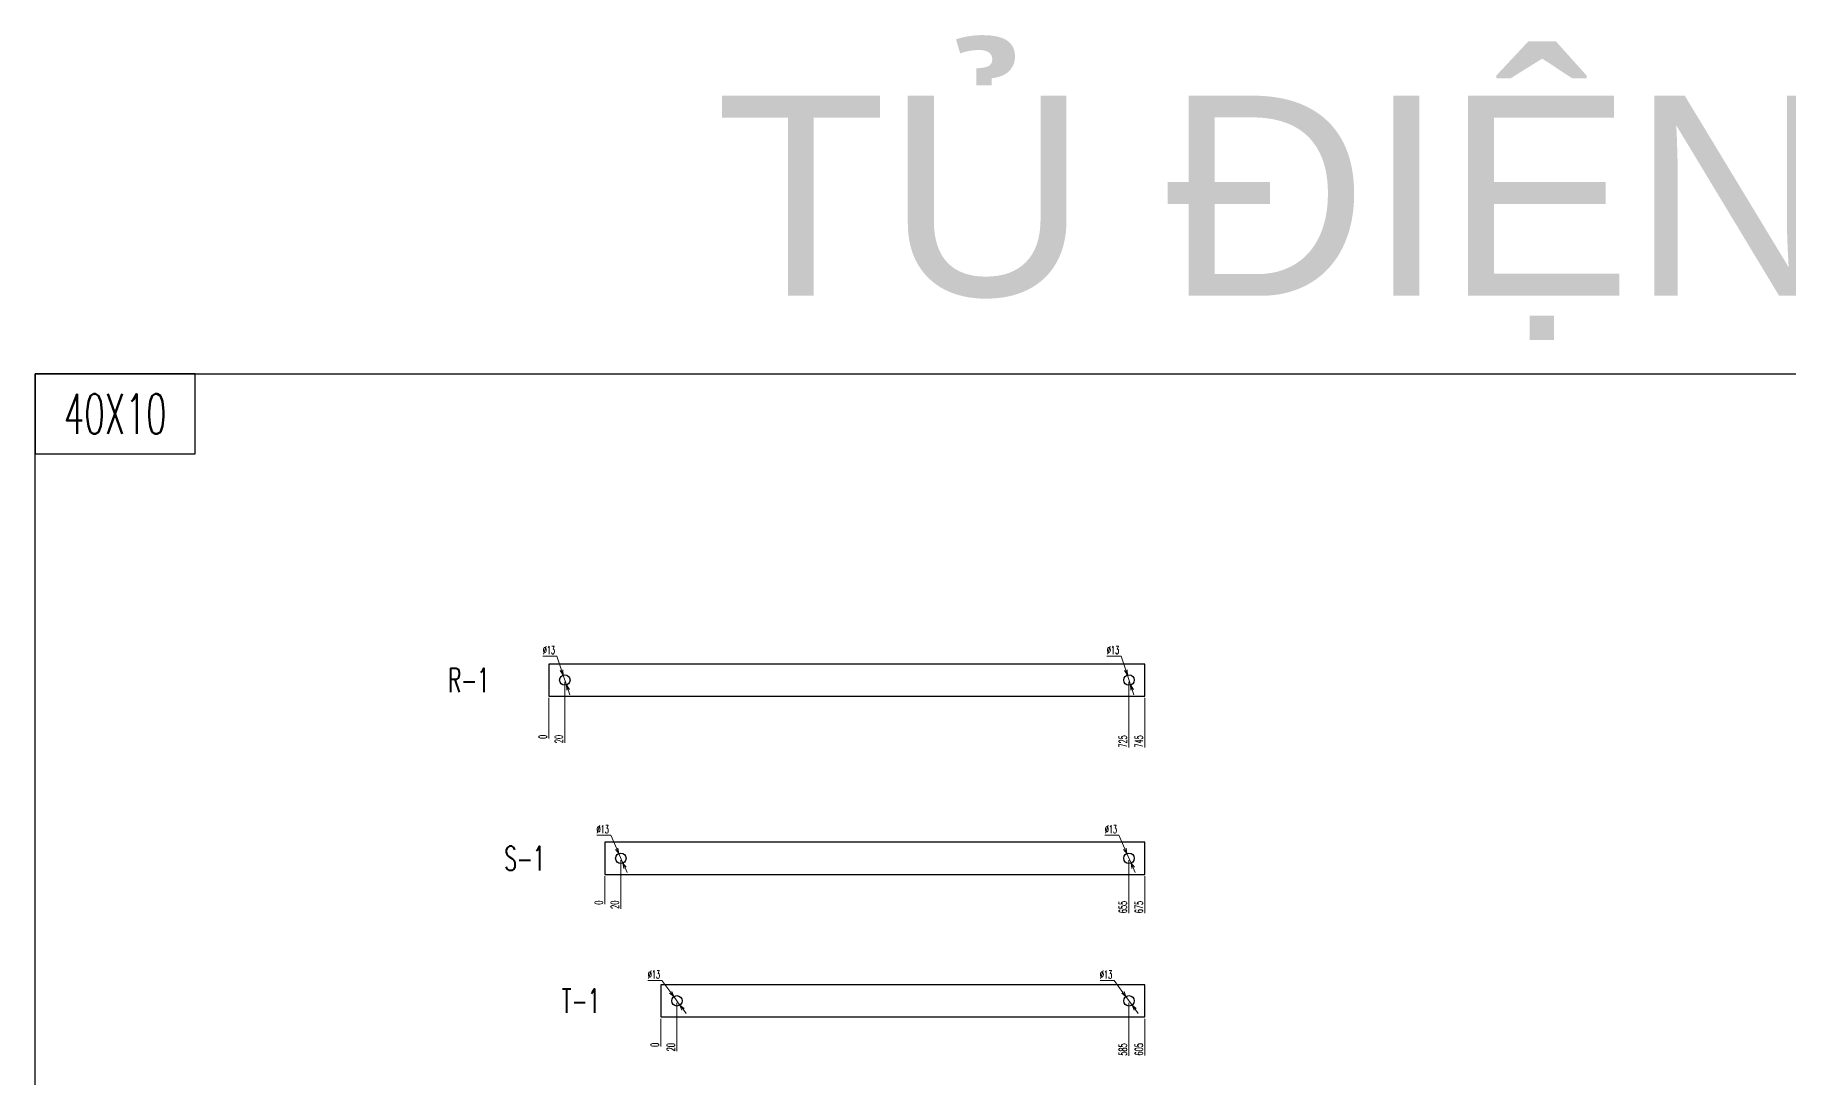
# Model space of a CAD drawing. Header units: millimetres. Extents: x 173893 to 258446, y -176540 to -123824.
# Drawn here: x 191169 to 193361, y -125127 to -123824 of the extents above; entities that cross this region are included whole.
import ezdxf
from ezdxf.enums import TextEntityAlignment as Align

# ---------------------------------------------------------------- set-up
doc = ezdxf.new("R2010")
doc.units = ezdxf.units.MM
doc.header["$LTSCALE"] = 3
doc.layers.add('@.DM. NÉT CHÍNH', color=7, linetype='Continuous')
doc.layers.add('@.VISIBLE', color=7, linetype='Continuous')
doc.styles.add('Ann_w01', font='romans.shx', dxfattribs={"width": 0.6, "bigfont": 'chineset.shx'})
doc.styles.add('Arial', font='arial.ttf')
doc.dimstyles.new('Dim 01_SC05', dxfattribs={"dimscale": 5, "dimtxt": 2, "dimasz": 1.3, "dimexe": 0.5, "dimexo": 0.5, "dimgap": 0.5, "dimtad": 1, "dimtoh": 1, "dimdec": 1, "dimzin": 12, "dimdsep": 46, "dimtxsty": 'Ann_w01', "dimblk": 'OPEN30', "dimcen": 1.5, "dimclrd": 6, "dimclre": 6, "dimclrt": 3, "dimadec": 1, "dimazin": 3, "dimtm": 1e-09, "dimtfac": 1, "dimtdec": 1, "dimtmove": 0, "dimatfit": 3, "dimldrblk": 'OPEN30', "dimfxl": 1, "dimtolj": 1, "dimlwd": 20, "dimlwe": 20, "dimarcsym": 0})

# ---------------------------------------------------------------- blocks, each defined once
blk = doc.blocks.new('*D3471')
at = {"layer": '@.DM. NÉT CHÍNH', "color": 6, "linetype": 'Continuous', "lineweight": 20, "transparency": 16777216}
blk.add_line((191811.4, -124652.1), (191811.4, -124702.6), dxfattribs=at)
at = {"layer": 'Defpoints', "color": 0, "linetype": 'Continuous', "transparency": 16777216}
for p in [(191811.4, -124629.6), (191811.4, -124649.6), (191811.4, -124696.1)]:
    blk.add_point(p, dxfattribs=at)
at = {"layer": '@.DM. NÉT CHÍNH', "color": 3, "linetype": 'Continuous', "transparency": 16777216, "insert": (191803.9, -124700.6), "char_height": 10, "attachment_point": 5, "rotation": 90, "style": 'Ann_w01'}
blk.add_mtext('\\A1;0', dxfattribs=at)
blk = doc.blocks.new('_Open30')
at = {"color": 0, "linetype": 'ByBlock', "lineweight": -2}
for p, q in [((-1, 0.27), (0, 0)), ((0, 0), (-1, -0.27)), ((0, 0), (-1, 0))]:
    blk.add_line(p, q, dxfattribs=at)
blk = doc.blocks.new('*D3472')
at = {"layer": '@.DM. NÉT CHÍNH', "color": 6, "linetype": 'Continuous', "lineweight": 20, "transparency": 16777216}
blk.add_line((191831.4, -124632.1), (191831.4, -124708.3), dxfattribs=at)
at = {"layer": 'Defpoints', "color": 0, "linetype": 'Continuous', "transparency": 16777216}
for p in [(191811.4, -124629.6), (191831.4, -124629.6), (191831.4, -124696.1)]:
    blk.add_point(p, dxfattribs=at)
at = {"layer": '@.DM. NÉT CHÍNH', "color": 3, "linetype": 'Continuous', "transparency": 16777216, "insert": (191823.9, -124703.4), "char_height": 10, "attachment_point": 5, "rotation": 90, "style": 'Ann_w01'}
blk.add_mtext('\\A1;20', dxfattribs=at)
blk = doc.blocks.new('*D3473')
at = {"layer": '@.DM. NÉT CHÍNH', "color": 6, "linetype": 'Continuous', "lineweight": 20, "transparency": 16777216}
blk.add_line((192536.4, -124632.1), (192536.4, -124714), dxfattribs=at)
at = {"layer": 'Defpoints', "color": 0, "linetype": 'Continuous', "transparency": 16777216}
for p in [(191811.4, -124629.6), (192536.4, -124629.6), (192536.4, -124696.1)]:
    blk.add_point(p, dxfattribs=at)
at = {"layer": '@.DM. NÉT CHÍNH', "color": 3, "linetype": 'Continuous', "transparency": 16777216, "insert": (192528.9, -124706.3), "char_height": 10, "attachment_point": 5, "rotation": 90, "style": 'Ann_w01'}
blk.add_mtext('\\A1;725', dxfattribs=at)
blk = doc.blocks.new('*D3474')
at = {"layer": '@.DM. NÉT CHÍNH', "color": 6, "linetype": 'Continuous', "lineweight": 20, "transparency": 16777216}
blk.add_line((192556.4, -124652.1), (192556.4, -124714), dxfattribs=at)
at = {"layer": 'Defpoints', "color": 0, "linetype": 'Continuous', "transparency": 16777216}
for p in [(191811.4, -124629.6), (192556.4, -124649.6), (192556.4, -124696.1)]:
    blk.add_point(p, dxfattribs=at)
at = {"layer": '@.DM. NÉT CHÍNH', "color": 3, "linetype": 'Continuous', "transparency": 16777216, "insert": (192548.9, -124706.3), "char_height": 10, "attachment_point": 5, "rotation": 90, "style": 'Ann_w01'}
blk.add_mtext('\\A1;745', dxfattribs=at)
blk = doc.blocks.new('*D3475')
at = {"layer": '@.DM. NÉT CHÍNH', "color": 6, "linetype": 'Continuous', "lineweight": 20, "transparency": 16777216}
for p, q in [((191803.9, -124599.7), (191821.6, -124599.7)), ((191821.6, -124599.7), (191827.3, -124617.3)), ((191833.5, -124635.8), (191829.4, -124623.5)), ((191835.5, -124642), (191837.5, -124648.2))]:
    blk.add_line(p, q, dxfattribs=at)
at = {"layer": 'Defpoints', "color": 0, "linetype": 'Continuous', "transparency": 16777216}
for p in [(191829.4, -124623.5), (191833.5, -124635.8)]:
    blk.add_point(p, dxfattribs=at)
at = {"layer": '@.DM. NÉT CHÍNH', "color": 6, "linetype": 'Continuous', "lineweight": 20, "transparency": 16777216, "xscale": 6.5, "yscale": 6.5, "zscale": 6.5}
for p, rotation in [((191829.4, -124623.5), 288.2545538417433), ((191833.5, -124635.8), 108.2545538417433)]:
    blk.add_blockref('_Open30', p, dxfattribs=dict(at, rotation=rotation))
at = {"layer": '@.DM. NÉT CHÍNH', "color": 3, "linetype": 'Continuous', "transparency": 16777216, "insert": (191811.5, -124592.2), "char_height": 10, "attachment_point": 5, "style": 'Ann_w01'}
blk.add_mtext('\\A1;∅13', dxfattribs=at)
blk = doc.blocks.new('*D3476')
at = {"layer": '@.DM. NÉT CHÍNH', "color": 6, "linetype": 'Continuous', "lineweight": 20, "transparency": 16777216}
for p, q in [((192508.9, -124599.7), (192526.6, -124599.7)), ((192526.6, -124599.7), (192532.3, -124617.3)), ((192538.5, -124635.8), (192534.4, -124623.5)), ((192540.5, -124642), (192542.5, -124648.2))]:
    blk.add_line(p, q, dxfattribs=at)
at = {"layer": 'Defpoints', "color": 0, "linetype": 'Continuous', "transparency": 16777216}
for p in [(192534.4, -124623.5), (192538.5, -124635.8)]:
    blk.add_point(p, dxfattribs=at)
at = {"layer": '@.DM. NÉT CHÍNH', "color": 6, "linetype": 'Continuous', "lineweight": 20, "transparency": 16777216, "xscale": 6.5, "yscale": 6.5, "zscale": 6.5}
for p, rotation in [((192534.4, -124623.5), 288.2545538423109), ((192538.5, -124635.8), 108.2545538423109)]:
    blk.add_blockref('_Open30', p, dxfattribs=dict(at, rotation=rotation))
at = {"layer": '@.DM. NÉT CHÍNH', "color": 3, "linetype": 'Continuous', "transparency": 16777216, "insert": (192516.5, -124592.2), "char_height": 10, "attachment_point": 5, "style": 'Ann_w01'}
blk.add_mtext('\\A1;∅13', dxfattribs=at)
blk = doc.blocks.new('*D3477')
at = {"layer": '@.DM. NÉT CHÍNH', "color": 6, "linetype": 'Continuous', "lineweight": 20, "transparency": 16777216}
blk.add_line((191881.4, -124874.8), (191881.4, -124909.6), dxfattribs=at)
at = {"layer": 'Defpoints', "color": 0, "linetype": 'Continuous', "transparency": 16777216}
for p in [(191881.4, -124852.3), (191881.4, -124872.3), (191881.4, -124903.1)]:
    blk.add_point(p, dxfattribs=at)
at = {"layer": '@.DM. NÉT CHÍNH', "color": 3, "linetype": 'Continuous', "transparency": 16777216, "insert": (191873.9, -124907.6), "char_height": 10, "attachment_point": 5, "rotation": 90, "style": 'Ann_w01'}
blk.add_mtext('\\A1;0', dxfattribs=at)
blk = doc.blocks.new('*D3478')
at = {"layer": '@.DM. NÉT CHÍNH', "color": 6, "linetype": 'Continuous', "lineweight": 20, "transparency": 16777216}
blk.add_line((191901.4, -124854.8), (191901.4, -124915.3), dxfattribs=at)
at = {"layer": 'Defpoints', "color": 0, "linetype": 'Continuous', "transparency": 16777216}
for p in [(191881.4, -124852.3), (191901.4, -124852.3), (191901.4, -124903.1)]:
    blk.add_point(p, dxfattribs=at)
at = {"layer": '@.DM. NÉT CHÍNH', "color": 3, "linetype": 'Continuous', "transparency": 16777216, "insert": (191893.9, -124910.4), "char_height": 10, "attachment_point": 5, "rotation": 90, "style": 'Ann_w01'}
blk.add_mtext('\\A1;20', dxfattribs=at)
blk = doc.blocks.new('*D3479')
at = {"layer": '@.DM. NÉT CHÍNH', "color": 6, "linetype": 'Continuous', "lineweight": 20, "transparency": 16777216}
blk.add_line((192536.4, -124854.8), (192536.4, -124920.7), dxfattribs=at)
at = {"layer": 'Defpoints', "color": 0, "linetype": 'Continuous', "transparency": 16777216}
for p in [(191881.4, -124852.3), (192536.4, -124852.3), (192536.4, -124903.1)]:
    blk.add_point(p, dxfattribs=at)
at = {"layer": '@.DM. NÉT CHÍNH', "color": 3, "linetype": 'Continuous', "transparency": 16777216, "insert": (192528.9, -124913.2), "char_height": 10, "attachment_point": 5, "rotation": 90, "style": 'Ann_w01'}
blk.add_mtext('\\A1;655', dxfattribs=at)
blk = doc.blocks.new('*D3480')
at = {"layer": '@.DM. NÉT CHÍNH', "color": 6, "linetype": 'Continuous', "lineweight": 20, "transparency": 16777216}
blk.add_line((192556.4, -124874.8), (192556.4, -124920.7), dxfattribs=at)
at = {"layer": 'Defpoints', "color": 0, "linetype": 'Continuous', "transparency": 16777216}
for p in [(191881.4, -124852.3), (192556.4, -124872.3), (192556.4, -124903.1)]:
    blk.add_point(p, dxfattribs=at)
at = {"layer": '@.DM. NÉT CHÍNH', "color": 3, "linetype": 'Continuous', "transparency": 16777216, "insert": (192548.9, -124913.2), "char_height": 10, "attachment_point": 5, "rotation": 90, "style": 'Ann_w01'}
blk.add_mtext('\\A1;675', dxfattribs=at)
blk = doc.blocks.new('*D3481')
at = {"layer": '@.DM. NÉT CHÍNH', "color": 6, "linetype": 'Continuous', "lineweight": 20, "transparency": 16777216}
for p, q in [((191871.2, -124823.5), (191888.8, -124823.5)), ((191888.8, -124823.5), (191896.2, -124840.4)), ((191904, -124858.3), (191898.8, -124846.4)), ((191906.6, -124864.3), (191909.2, -124870.2))]:
    blk.add_line(p, q, dxfattribs=at)
at = {"layer": 'Defpoints', "color": 0, "linetype": 'Continuous', "transparency": 16777216}
for p in [(191898.8, -124846.4), (191904, -124858.3)]:
    blk.add_point(p, dxfattribs=at)
at = {"layer": '@.DM. NÉT CHÍNH', "color": 6, "linetype": 'Continuous', "lineweight": 20, "transparency": 16777216, "xscale": 6.5, "yscale": 6.5, "zscale": 6.5}
for p, rotation in [((191898.8, -124846.4), 293.5692369230331), ((191904, -124858.3), 113.5692369230331)]:
    blk.add_blockref('_Open30', p, dxfattribs=dict(at, rotation=rotation))
at = {"layer": '@.DM. NÉT CHÍNH', "color": 3, "linetype": 'Continuous', "transparency": 16777216, "insert": (191878.8, -124816), "char_height": 10, "attachment_point": 5, "style": 'Ann_w01'}
blk.add_mtext('\\A1;∅13', dxfattribs=at)
blk = doc.blocks.new('*D3482')
at = {"layer": '@.DM. NÉT CHÍNH', "color": 6, "linetype": 'Continuous', "lineweight": 20, "transparency": 16777216}
for p, q in [((192506.2, -124823.5), (192523.8, -124823.5)), ((192523.8, -124823.5), (192531.2, -124840.4)), ((192539, -124858.3), (192533.8, -124846.4)), ((192541.6, -124864.3), (192544.2, -124870.2))]:
    blk.add_line(p, q, dxfattribs=at)
at = {"layer": 'Defpoints', "color": 0, "linetype": 'Continuous', "transparency": 16777216}
for p in [(192533.8, -124846.4), (192539, -124858.3)]:
    blk.add_point(p, dxfattribs=at)
at = {"layer": '@.DM. NÉT CHÍNH', "color": 6, "linetype": 'Continuous', "lineweight": 20, "transparency": 16777216, "xscale": 6.5, "yscale": 6.5, "zscale": 6.5}
for p, rotation in [((192533.8, -124846.4), 293.5692369232532), ((192539, -124858.3), 113.5692369232532)]:
    blk.add_blockref('_Open30', p, dxfattribs=dict(at, rotation=rotation))
at = {"layer": '@.DM. NÉT CHÍNH', "color": 3, "linetype": 'Continuous', "transparency": 16777216, "insert": (192513.8, -124816), "char_height": 10, "attachment_point": 5, "style": 'Ann_w01'}
blk.add_mtext('\\A1;∅13', dxfattribs=at)
blk = doc.blocks.new('*D3483')
at = {"layer": '@.DM. NÉT CHÍNH', "color": 6, "linetype": 'Continuous', "lineweight": 20, "transparency": 16777216}
blk.add_line((191951.4, -125052.8), (191951.4, -125087.3), dxfattribs=at)
at = {"layer": 'Defpoints', "color": 0, "linetype": 'Continuous', "transparency": 16777216}
for p in [(191951.4, -125030.3), (191951.4, -125050.3), (191951.4, -125080.8)]:
    blk.add_point(p, dxfattribs=at)
at = {"layer": '@.DM. NÉT CHÍNH', "color": 3, "linetype": 'Continuous', "transparency": 16777216, "insert": (191943.9, -125085.3), "char_height": 10, "attachment_point": 5, "rotation": 90, "style": 'Ann_w01'}
blk.add_mtext('\\A1;0', dxfattribs=at)
blk = doc.blocks.new('*D3484')
at = {"layer": '@.DM. NÉT CHÍNH', "color": 6, "linetype": 'Continuous', "lineweight": 20, "transparency": 16777216}
blk.add_line((191971.4, -125032.8), (191971.4, -125093.1), dxfattribs=at)
at = {"layer": 'Defpoints', "color": 0, "linetype": 'Continuous', "transparency": 16777216}
for p in [(191951.4, -125030.3), (191971.4, -125030.3), (191971.4, -125080.8)]:
    blk.add_point(p, dxfattribs=at)
at = {"layer": '@.DM. NÉT CHÍNH', "color": 3, "linetype": 'Continuous', "transparency": 16777216, "insert": (191963.9, -125088.2), "char_height": 10, "attachment_point": 5, "rotation": 90, "style": 'Ann_w01'}
blk.add_mtext('\\A1;20', dxfattribs=at)
blk = doc.blocks.new('*D3485')
at = {"layer": '@.DM. NÉT CHÍNH', "color": 6, "linetype": 'Continuous', "lineweight": 20, "transparency": 16777216}
blk.add_line((192536.4, -125032.8), (192536.4, -125098.8), dxfattribs=at)
at = {"layer": 'Defpoints', "color": 0, "linetype": 'Continuous', "transparency": 16777216}
for p in [(191951.4, -125030.3), (192536.4, -125030.3), (192536.4, -125080.8)]:
    blk.add_point(p, dxfattribs=at)
at = {"layer": '@.DM. NÉT CHÍNH', "color": 3, "linetype": 'Continuous', "transparency": 16777216, "insert": (192528.9, -125091.1), "char_height": 10, "attachment_point": 5, "rotation": 90, "style": 'Ann_w01'}
blk.add_mtext('\\A1;585', dxfattribs=at)
blk = doc.blocks.new('*D3486')
at = {"layer": '@.DM. NÉT CHÍNH', "color": 6, "linetype": 'Continuous', "lineweight": 20, "transparency": 16777216}
blk.add_line((192556.4, -125052.8), (192556.4, -125098.5), dxfattribs=at)
at = {"layer": 'Defpoints', "color": 0, "linetype": 'Continuous', "transparency": 16777216}
for p in [(191951.4, -125030.3), (192556.4, -125050.3), (192556.4, -125080.8)]:
    blk.add_point(p, dxfattribs=at)
at = {"layer": '@.DM. NÉT CHÍNH', "color": 3, "linetype": 'Continuous', "transparency": 16777216, "insert": (192548.9, -125090.9), "char_height": 10, "attachment_point": 5, "rotation": 90, "style": 'Ann_w01'}
blk.add_mtext('\\A1;605', dxfattribs=at)
blk = doc.blocks.new('*D3487')
at = {"layer": '@.DM. NÉT CHÍNH', "color": 6, "linetype": 'Continuous', "lineweight": 20, "transparency": 16777216}
for p, q in [((191935.2, -125004.9), (191952.8, -125004.9)), ((191952.8, -125004.9), (191963.7, -125019.8)), ((191975.3, -125035.6), (191967.6, -125025.1)), ((191979.1, -125040.8), (191982.9, -125046.1))]:
    blk.add_line(p, q, dxfattribs=at)
at = {"layer": 'Defpoints', "color": 0, "linetype": 'Continuous', "transparency": 16777216}
for p in [(191967.6, -125025.1), (191975.3, -125035.6)]:
    blk.add_point(p, dxfattribs=at)
at = {"layer": '@.DM. NÉT CHÍNH', "color": 6, "linetype": 'Continuous', "lineweight": 20, "transparency": 16777216, "xscale": 6.5, "yscale": 6.5, "zscale": 6.5}
for p, rotation in [((191967.6, -125025.1), 306.1720304944182), ((191975.3, -125035.6), 126.1720304944182)]:
    blk.add_blockref('_Open30', p, dxfattribs=dict(at, rotation=rotation))
at = {"layer": '@.DM. NÉT CHÍNH', "color": 3, "linetype": 'Continuous', "transparency": 16777216, "insert": (191942.8, -124997.4), "char_height": 10, "attachment_point": 5, "style": 'Ann_w01'}
blk.add_mtext('\\A1;∅13', dxfattribs=at)
blk = doc.blocks.new('*D3488')
at = {"layer": '@.DM. NÉT CHÍNH', "color": 6, "linetype": 'Continuous', "lineweight": 20, "transparency": 16777216}
for p, q in [((192500.2, -125004.9), (192517.8, -125004.9)), ((192517.8, -125004.9), (192528.7, -125019.8)), ((192540.3, -125035.6), (192532.6, -125025.1)), ((192544.1, -125040.8), (192547.9, -125046.1))]:
    blk.add_line(p, q, dxfattribs=at)
at = {"layer": 'Defpoints', "color": 0, "linetype": 'Continuous', "transparency": 16777216}
for p in [(192532.6, -125025.1), (192540.3, -125035.6)]:
    blk.add_point(p, dxfattribs=at)
at = {"layer": '@.DM. NÉT CHÍNH', "color": 6, "linetype": 'Continuous', "lineweight": 20, "transparency": 16777216, "xscale": 6.5, "yscale": 6.5, "zscale": 6.5}
for p, rotation in [((192532.6, -125025.1), 306.1720304953144), ((192540.3, -125035.6), 126.1720304953144)]:
    blk.add_blockref('_Open30', p, dxfattribs=dict(at, rotation=rotation))
at = {"layer": '@.DM. NÉT CHÍNH', "color": 3, "linetype": 'Continuous', "transparency": 16777216, "insert": (192507.8, -124997.4), "char_height": 10, "attachment_point": 5, "style": 'Ann_w01'}
blk.add_mtext('\\A1;∅13', dxfattribs=at)

msp = doc.modelspace()

# ---------------------------------------------------------------- linework, layer by layer
msp.add_lwpolyline([(191169.37, -124347.34), (191369.37, -124347.34), (191369.37, -124247.34), (191169.37, -124247.34)], close=True)
at = {"color": 6}
for centre in [(191831.42, -124629.65), (192536.42, -124629.65)]:
    msp.add_circle(centre, 6.5, dxfattribs=at)
at = {"layer": '@.DM. NÉT CHÍNH', "linetype": 'Continuous'}
msp.add_lwpolyline([(191169.37, -124247.34), (215177.7, -124247.34), (215177.7, -137826.43), (191169.37, -137826.43)], close=True, dxfattribs=at)
at = {"layer": '@.VISIBLE', "color": 1}
msp.add_lwpolyline([(192556.42, -124649.65), (192556.42, -124609.65), (191811.42, -124609.65), (191811.42, -124649.65)], close=True, dxfattribs=at)
at = {"layer": '@.VISIBLE', "color": 2}
msp.add_lwpolyline([(192556.42, -124872.34), (192556.42, -124832.34), (191881.42, -124832.34), (191881.42, -124872.34)], close=True, dxfattribs=at)
at = {"layer": '@.VISIBLE', "color": 4}
msp.add_lwpolyline([(192556.42, -125050.34), (192556.42, -125010.34), (191951.42, -125010.34), (191951.42, -125050.34)], close=True, dxfattribs=at)
at = {"layer": '@.VISIBLE', "color": 2}
for centre in [(191901.42, -124852.34), (192536.42, -124852.34)]:
    msp.add_circle(centre, 6.5, dxfattribs=at)
at = {"layer": '@.VISIBLE', "color": 4}
for centre in [(191971.42, -125030.34), (192536.42, -125030.34)]:
    msp.add_circle(centre, 6.5, dxfattribs=at)

# ---------------------------------------------------------------- texts
at = {"color": 1, "style": 'Arial'}
msp.add_text('TỦ ĐIỆN TĐT.1', height=250, dxfattribs=at).set_placement((193251.7, -124024.82), align=Align.MIDDLE_CENTER)
at = {"color": 1, "style": 'Ann_w01', "width": 0.6}
msp.add_text('40X10', height=50, dxfattribs=at).set_placement((191269.37, -124297.34), align=Align.MIDDLE_CENTER)
at = {"style": 'Ann_w01', "width": 0.6}
for s, p in [('R-1', (191711.42, -124629.65)), ('S-1', (191781.42, -124852.34)), ('T-1', (191851.42, -125030.34))]:
    msp.add_text(s, height=30, dxfattribs=at).set_placement(p, align=Align.MIDDLE_CENTER)

# ---------------------------------------------------------------- dimensions: what is measured, and where the dimension line sits
at = {"layer": '@.DM. NÉT CHÍNH', "linetype": 'Continuous'}
for p1, p2, picture, middle in [((191833.46, -124635.82), (191829.39, -124623.47), '*D3475', (191811.48, -124599.73)), ((192538.46, -124635.82), (192534.39, -124623.47), '*D3476', (192516.48, -124599.73)), ((191904.02, -124858.3), (191898.82, -124846.38), '*D3481', (191878.75, -124823.47)), ((192539.02, -124858.3), (192533.82, -124846.38), '*D3482', (192513.75, -124823.47)), ((191975.26, -125035.59), (191967.59, -125025.09), '*D3487', (191942.76, -125004.91)), ((192540.26, -125035.59), (192532.59, -125025.09), '*D3488', (192507.76, -125004.91))]:
    dim = msp.add_diameter_dim_2p(p1=p1, p2=p2, dimstyle='Dim 01_SC05', dxfattribs=at)
    dim.commit()
    dim.dimension.update_dxf_attribs({"geometry": picture, "text_midpoint": middle, "dimtype": 163})
for feature_location, offset, origin, picture, middle in [((191811.421909, -124649.64712931), (0, -46.40334933), (191811.421909, -124629.64712931), '*D3471', (191803.921909, -124700.55047863)), ((191831.42, -124629.65), (0, -66.4), (191811.42, -124629.65), '*D3472', (191823.92, -124703.41)), ((192536.42, -124629.65), (0, -66.4), (191811.42, -124629.65), '*D3473', (192528.92, -124706.26)), ((192556.42, -124649.65), (0, -46.4), (191811.42, -124629.65), '*D3474', (192548.92, -124706.26)), ((191881.421909, -124872.33949194), (0, -30.74592638), (191881.421909, -124852.33949194), '*D3477', (191873.921909, -124907.58541832)), ((191901.42, -124852.34), (0, -50.75), (191881.42, -124852.34), '*D3478', (191893.92, -124910.44)), ((192536.42, -124852.34), (0, -50.75), (191881.42, -124852.34), '*D3479', (192528.92, -124913.16)), ((192556.42, -124872.34), (0, -30.75), (191881.42, -124852.34), '*D3480', (192548.92, -124913.16)), ((191951.421909, -125050.3385347), (0, -30.50288337), (191951.421909, -125030.3385347), '*D3483', (191943.921909, -125085.34141807)), ((191971.42, -125030.34), (0, -50.5), (191951.42, -125030.34), '*D3484', (191963.92, -125088.2)), ((192536.42, -125030.34), (0, -50.5), (191951.42, -125030.34), '*D3485', (192528.92, -125091.06)), ((192556.42, -125050.34), (0, -30.5), (191951.42, -125030.34), '*D3486', (192548.92, -125090.91))]:
    dim = msp.add_ordinate_dim(feature_location=feature_location, offset=offset, dtype=1, origin=origin, dimstyle='Dim 01_SC05', dxfattribs=at)
    dim.commit()
    dim.dimension.update_dxf_attribs({"geometry": picture, "text_midpoint": middle})

doc.saveas('drawing.dxf')
